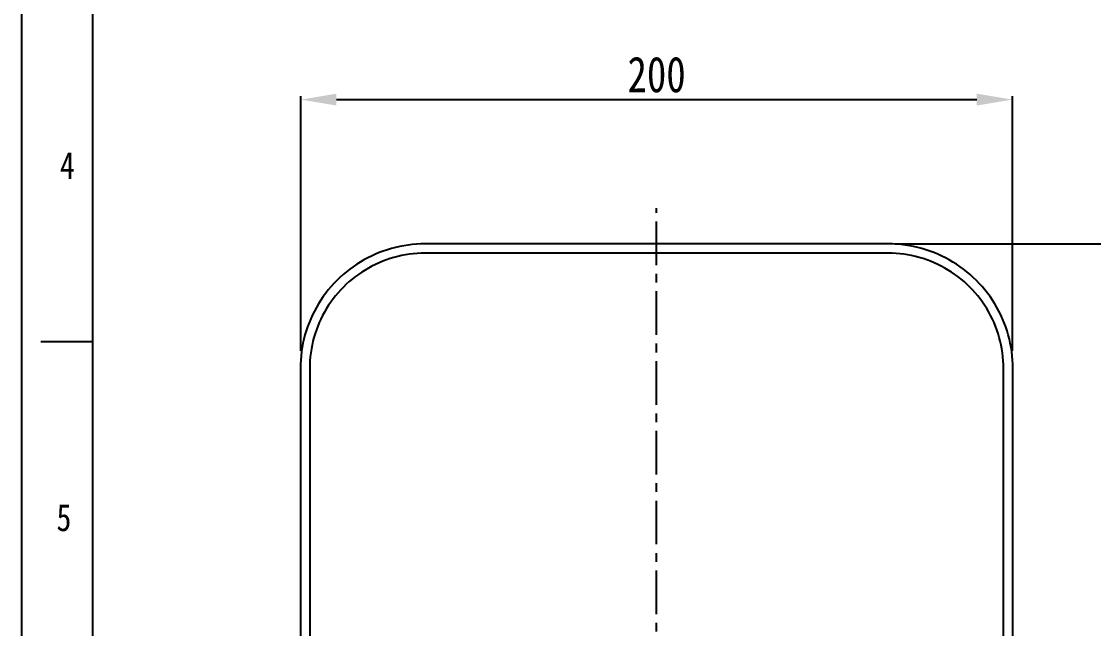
# Model space of a CAD drawing. Header units: millimetres. Extents: x 2797 to 5646, y -2218 to -1126.
# Drawn here: x 2796.8 to 3097.8, y -1878.7 to -1708.1 of the extents above; entities that cross this region are included whole.
import ezdxf

# ---------------------------------------------------------------- set-up
doc = ezdxf.new("R2010")
doc.units = ezdxf.units.MM
doc.header["$LTSCALE"] = 32.67
doc.header["$PDMODE"] = 3
doc.header["$PDSIZE"] = 0.3
doc.linetypes.add('CENTER', pattern=[0.6, 0.375, -0.075, 0.075, -0.075])
doc.layers.get('0').update_dxf_attribs({"linetype": 'CONTINUOUS'})
doc.layers.get('Defpoints').update_dxf_attribs({"linetype": 'CONTINUOUS'})
doc.layers.add('______', color=1, linetype='CENTER')
doc.layers.add('OUTLINE', color=2, linetype='CONTINUOUS')
doc.styles.get("Standard").update_dxf_attribs({"font": 'txt', "width": 0.8})
doc.dimstyles.new('DIMSTYLE_1', dxfattribs={"dimtxt": 3.5, "dimasz": 3.5, "dimexe": 1, "dimexo": 1, "dimgap": 1, "dimtad": 1, "dimzin": 0, "dimdsep": 46, "dimtxsty": 'Standard', "dimcen": 0, "dimclrd": 5, "dimclre": 5, "dimazin": 0, "dimtp": 0.3, "dimtm": 0.3, "dimtfac": 1, "dimtofl": 0, "dimtmove": 0, "dimatfit": 3, "dimfxl": 0, "dimtolj": 1, "dimtzin": 0, "dimarcsym": 0})

# ---------------------------------------------------------------- blocks, each defined once
blk = doc.blocks.new('*D62')
at = {"color": 3, "lineweight": -2}
for p, q in [((2875.25, -1800.65), (2875.25, -1729.1)), ((2885.25, -1730.1), (3064.98, -1730.1)), ((3074.98, -1800.65), (3074.98, -1729.1))]:
    blk.add_line(p, q, dxfattribs=at)
at = {"color": 3}
for points in [[(2885.25, -1728.44), (2885.25, -1731.77), (2875.25, -1730.1)], [(3064.98, -1728.44), (3064.98, -1731.77), (3074.98, -1730.1)]]:
    blk.add_solid(points, dxfattribs=at)
at = {"layer": 'Defpoints', "color": 0}
for p in [(3074.98, -1730.1), (2875.25, -1802.65), (3074.98, -1802.65)]:
    blk.add_point(p, dxfattribs=at)
at = {"color": 3, "insert": (2975.11, -1723.1), "char_height": 10, "attachment_point": 5}
blk.add_mtext('\\A1;200', dxfattribs=at)
blk = doc.blocks.new('*D63')
at = {"color": 3, "lineweight": -2}
for p, q in [((3042.11, -1770.63), (3122.97, -1770.63)), ((3121.97, -1780.63), (3121.97, -2050.62)), ((3042.71, -2060.62), (3122.97, -2060.62))]:
    blk.add_line(p, q, dxfattribs=at)
at = {"color": 3}
for points in [[(3120.3, -1780.63), (3123.64, -1780.63), (3121.97, -1770.63)], [(3120.3, -2050.62), (3123.64, -2050.62), (3121.97, -2060.62)]]:
    blk.add_solid(points, dxfattribs=at)
at = {"layer": 'Defpoints', "color": 0}
for p in [(3040.11, -1770.63), (3040.71, -2060.62), (3121.97, -2060.62)]:
    blk.add_point(p, dxfattribs=at)
at = {"color": 3, "insert": (3114.97, -1915.63), "char_height": 10, "attachment_point": 5, "rotation": 90}
blk.add_mtext('\\A1;290', dxfattribs=at)

msp = doc.modelspace()

# ---------------------------------------------------------------- linework, layer by layer
at = {"color": 7, "linetype": 'Continuous'}
for p, q in [((2796.82, -1378.13), (2796.82, -2218.13)), ((2816.82, -1798.13), (2802.29, -1798.13))]:
    msp.add_line(p, q, dxfattribs=at)
at = {"linetype": 'Continuous'}
msp.add_line((2816.82, -2198.13), (2816.82, -1398.13), dxfattribs=at)
at = {"layer": '______', "color": 1}
msp.add_line((2975.11, -2070.63), (2975.11, -1760.63), dxfattribs=at)
at = {"layer": 'OUTLINE', "color": 7}
for p, q in [((2899.53, -1772.27), (2898.39, -1772.66)), ((2900.67, -1771.93), (2899.53, -1772.27)), ((2901.83, -1771.63), (2900.67, -1771.93)), ((2902.99, -1771.37), (2901.83, -1771.63)), ((2904.17, -1771.14), (2902.99, -1771.37)), ((2905.35, -1770.96), (2904.17, -1771.14)), ((2906.54, -1770.82), (2905.35, -1770.96)), ((2907.73, -1770.72), (2906.54, -1770.82)), ((2908.92, -1770.65), (2907.73, -1770.72)), ((2910.11, -1770.63), (2908.92, -1770.65)), ((3040.11, -1770.63), (2910.11, -1770.63)), ((3041.31, -1770.65), (3040.11, -1770.63)), ((3042.5, -1770.72), (3041.31, -1770.65)), ((3043.69, -1770.82), (3042.5, -1770.72)), ((3044.88, -1770.96), (3043.69, -1770.82)), ((3046.06, -1771.14), (3044.88, -1770.96)), ((3047.24, -1771.37), (3046.06, -1771.14)), ((3048.4, -1771.63), (3047.24, -1771.37)), ((3049.56, -1771.93), (3048.4, -1771.63)), ((3050.7, -1772.27), (3049.56, -1771.93)), ((3051.84, -1772.66), (3050.7, -1772.27)), ((2892.96, -1775.13), (2891.93, -1775.73)), ((2894.01, -1774.56), (2892.96, -1775.13)), ((2895.08, -1774.03), (2894.01, -1774.56)), ((2896.17, -1773.53), (2895.08, -1774.03)), ((2897.27, -1773.07), (2896.17, -1773.53)), ((2898.24, -1775.51), (2897.21, -1775.93)), ((2898.39, -1772.66), (2897.27, -1773.07)), ((2899.27, -1775.12), (2898.24, -1775.51)), ((2900.32, -1774.77), (2899.27, -1775.12)), ((2901.38, -1774.45), (2900.32, -1774.77)), ((2902.45, -1774.17), (2901.38, -1774.45)), ((2903.53, -1773.93), (2902.45, -1774.17)), ((2904.61, -1773.72), (2903.53, -1773.93)), ((2905.71, -1773.55), (2904.61, -1773.72)), ((2906.8, -1773.42), (2905.71, -1773.55)), ((2907.91, -1773.33), (2906.8, -1773.42)), ((2909.01, -1773.27), (2907.91, -1773.33)), ((2910.12, -1773.25), (2909.01, -1773.27)), ((3040.11, -1773.25), (2910.12, -1773.25)), ((3041.22, -1773.27), (3040.11, -1773.25)), ((3042.32, -1773.33), (3041.22, -1773.27)), ((3043.43, -1773.42), (3042.32, -1773.33)), ((3044.52, -1773.55), (3043.43, -1773.42)), ((3045.62, -1773.72), (3044.52, -1773.55)), ((3046.7, -1773.93), (3045.62, -1773.72)), ((3047.78, -1774.17), (3046.7, -1773.93)), ((3048.85, -1774.45), (3047.78, -1774.17)), ((3049.91, -1774.77), (3048.85, -1774.45)), ((3050.96, -1775.12), (3049.91, -1774.77)), ((3051.99, -1775.51), (3050.96, -1775.12)), ((3052.95, -1773.07), (3051.84, -1772.66)), ((3053.02, -1775.93), (3051.99, -1775.51)), ((3054.06, -1773.53), (3052.95, -1773.07)), ((3055.15, -1774.03), (3054.06, -1773.53)), ((3056.22, -1774.56), (3055.15, -1774.03)), ((3057.27, -1775.13), (3056.22, -1774.56)), ((3058.3, -1775.73), (3057.27, -1775.13)), ((2888.03, -1778.48), (2887.11, -1779.25)), ((2888.97, -1777.75), (2888.03, -1778.48)), ((2889.93, -1777.04), (2888.97, -1777.75)), ((2890.92, -1776.37), (2889.93, -1777.04)), ((2891.93, -1775.73), (2890.92, -1776.37)), ((2893.29, -1777.97), (2892.36, -1778.56)), ((2894.24, -1777.41), (2893.29, -1777.97)), ((2895.22, -1776.88), (2894.24, -1777.41)), ((2896.21, -1776.39), (2895.22, -1776.88)), ((2897.21, -1775.93), (2896.21, -1776.39)), ((3054.02, -1776.39), (3053.02, -1775.93)), ((3055.01, -1776.88), (3054.02, -1776.39)), ((3055.99, -1777.41), (3055.01, -1776.88)), ((3056.94, -1777.97), (3055.99, -1777.41)), ((3057.87, -1778.56), (3056.94, -1777.97)), ((3059.31, -1776.37), (3058.3, -1775.73)), ((3060.3, -1777.04), (3059.31, -1776.37)), ((3061.26, -1777.75), (3060.3, -1777.04)), ((3062.2, -1778.48), (3061.26, -1777.75)), ((3063.12, -1779.25), (3062.2, -1778.48)), ((2885.37, -1780.89), (2884.54, -1781.75)), ((2886.23, -1780.06), (2885.37, -1780.89)), ((2887.11, -1779.25), (2886.23, -1780.06)), ((2888.83, -1781.23), (2888.01, -1781.97)), ((2889.68, -1780.52), (2888.83, -1781.23)), ((2890.55, -1779.83), (2889.68, -1780.52)), ((2891.44, -1779.18), (2890.55, -1779.83)), ((2892.36, -1778.56), (2891.44, -1779.18)), ((3058.79, -1779.18), (3057.87, -1778.56)), ((3059.68, -1779.83), (3058.79, -1779.18)), ((3060.55, -1780.52), (3059.68, -1779.83)), ((3061.4, -1781.23), (3060.55, -1780.52)), ((3062.22, -1781.97), (3061.4, -1781.23)), ((3064, -1780.06), (3063.12, -1779.25)), ((3064.86, -1780.89), (3064, -1780.06)), ((3065.69, -1781.75), (3064.86, -1780.89)), ((2882.23, -1784.49), (2881.52, -1785.45)), ((2882.96, -1783.55), (2882.23, -1784.49)), ((2883.73, -1782.63), (2882.96, -1783.55)), ((2884.54, -1781.75), (2883.73, -1782.63)), ((2885.71, -1784.35), (2885, -1785.2)), ((2886.45, -1783.53), (2885.71, -1784.35)), ((2887.22, -1782.74), (2886.45, -1783.53)), ((2888.01, -1781.97), (2887.22, -1782.74)), ((3063.01, -1782.74), (3062.22, -1781.97)), ((3063.78, -1783.53), (3063.01, -1782.74)), ((3064.52, -1784.35), (3063.78, -1783.53)), ((3065.23, -1785.2), (3064.52, -1784.35)), ((3066.49, -1782.63), (3065.69, -1781.75)), ((3067.26, -1783.55), (3066.49, -1782.63)), ((3068, -1784.49), (3067.26, -1783.55)), ((3068.71, -1785.45), (3068, -1784.49)), ((2880.21, -1787.45), (2879.61, -1788.48)), ((2880.85, -1786.44), (2880.21, -1787.45)), ((2881.52, -1785.45), (2880.85, -1786.44)), ((2883.66, -1786.96), (2883.04, -1787.87)), ((2884.31, -1786.07), (2883.66, -1786.96)), ((2885, -1785.2), (2884.31, -1786.07)), ((3065.92, -1786.07), (3065.23, -1785.2)), ((3066.57, -1786.96), (3065.92, -1786.07)), ((3067.19, -1787.87), (3066.57, -1786.96)), ((3069.38, -1786.44), (3068.71, -1785.45)), ((3070.02, -1787.45), (3069.38, -1786.44)), ((3070.62, -1788.48), (3070.02, -1787.45)), ((2879.04, -1789.53), (2878.51, -1790.6)), ((2879.61, -1788.48), (2879.04, -1789.53)), ((2881.89, -1789.76), (2881.36, -1790.74)), ((2882.45, -1788.81), (2881.89, -1789.76)), ((2883.04, -1787.87), (2882.45, -1788.81)), ((3067.78, -1788.81), (3067.19, -1787.87)), ((3068.34, -1789.76), (3067.78, -1788.81)), ((3068.87, -1790.74), (3068.34, -1789.76)), ((3071.19, -1789.53), (3070.62, -1788.48)), ((3071.72, -1790.6), (3071.19, -1789.53)), ((2877.56, -1792.79), (2877.14, -1793.91)), ((2878.01, -1791.69), (2877.56, -1792.79)), ((2878.51, -1790.6), (2878.01, -1791.69)), ((2880.41, -1792.73), (2879.99, -1793.76)), ((2880.87, -1791.73), (2880.41, -1792.73)), ((2881.36, -1790.74), (2880.87, -1791.73)), ((3069.36, -1791.73), (3068.87, -1790.74)), ((3069.82, -1792.73), (3069.36, -1791.73)), ((3070.24, -1793.76), (3069.82, -1792.73)), ((3072.22, -1791.69), (3071.72, -1790.6)), ((3072.67, -1792.79), (3072.22, -1791.69)), ((3073.09, -1793.91), (3072.67, -1792.79)), ((2876.41, -1796.19), (2876.11, -1797.35)), ((2876.75, -1795.05), (2876.41, -1796.19)), ((2877.14, -1793.91), (2876.75, -1795.05)), ((2879.25, -1795.84), (2878.93, -1796.9)), ((2879.6, -1794.79), (2879.25, -1795.84)), ((2879.99, -1793.76), (2879.6, -1794.79)), ((3070.63, -1794.79), (3070.24, -1793.76)), ((3070.98, -1795.84), (3070.63, -1794.79)), ((3071.3, -1796.9), (3070.98, -1795.84)), ((3073.47, -1795.05), (3073.09, -1793.91)), ((3073.82, -1796.19), (3073.47, -1795.05)), ((3074.12, -1797.35), (3073.82, -1796.19)), ((2875.85, -1798.51), (2875.62, -1799.69)), ((2876.11, -1797.35), (2875.85, -1798.51)), ((2878.41, -1799.05), (2878.2, -1800.13)), ((2878.65, -1797.97), (2878.41, -1799.05)), ((2878.93, -1796.9), (2878.65, -1797.97)), ((3071.58, -1797.97), (3071.3, -1796.9)), ((3071.82, -1799.05), (3071.58, -1797.97)), ((3072.03, -1800.13), (3071.82, -1799.05)), ((3074.38, -1798.51), (3074.12, -1797.35)), ((3074.61, -1799.69), (3074.38, -1798.51)), ((2875.3, -1802.06), (2875.2, -1803.25)), ((2875.44, -1800.87), (2875.3, -1802.06)), ((2875.62, -1799.69), (2875.44, -1800.87)), ((2877.9, -1802.32), (2877.81, -1803.43)), ((2878.03, -1801.23), (2877.9, -1802.32)), ((2878.2, -1800.13), (2878.03, -1801.23)), ((3072.2, -1801.23), (3072.03, -1800.13)), ((3072.33, -1802.32), (3072.2, -1801.23)), ((3072.42, -1803.43), (3072.33, -1802.32)), ((3074.79, -1800.87), (3074.61, -1799.69)), ((3074.93, -1802.06), (3074.79, -1800.87)), ((3075.03, -1803.25), (3074.93, -1802.06)), ((2875.14, -1804.44), (2875.11, -1805.63)), ((2875.2, -1803.25), (2875.14, -1804.44)), ((2877.75, -1804.53), (2877.73, -1805.64)), ((2877.81, -1803.43), (2877.75, -1804.53)), ((3072.48, -1804.53), (3072.42, -1803.43)), ((3072.5, -1805.64), (3072.48, -1804.53)), ((3075.09, -1804.44), (3075.03, -1803.25)), ((3075.11, -1805.63), (3075.09, -1804.44)), ((2875.11, -1805.63), (2875.11, -2025.63)), ((2877.73, -1805.64), (2877.73, -2025.63)), ((3072.5, -2025.63), (3072.5, -1805.64)), ((3075.11, -2025.63), (3075.11, -1805.63))]:
    msp.add_line(p, q, dxfattribs=at)

# ---------------------------------------------------------------- texts
at = {"char_height": 7.62, "attachment_point": 5}
for s, insert in [('4', (2809.7, -1748.62)), ('5', (2808.75, -1847.55))]:
    msp.add_mtext_dynamic_manual_height_columns(s, width=50, gutter_width=12.5, heights=[0], dxfattribs=dict(at, insert=insert))

# ---------------------------------------------------------------- dimensions: what is measured, and where the dimension line sits
dim = msp.add_linear_dim(base=(3074.98, -1730.1), p1=(2875.25, -1802.65), p2=(3074.98, -1802.65), dimstyle='DIMSTYLE_1', override={"dimtxt": 10, "dimasz": 10, "dimexo": 2, "dimgap": 2, "dimdec": 0, "dimclrd": 3, "dimclre": 3, "dimclrt": 3, "dimtdec": 0, "dimfxl": 1.25, "dimtfill": 1})
dim.commit()
dim.dimension.update_dxf_attribs({"geometry": '*D62', "text_midpoint": (2975.11, -1723.1)})
dim = msp.add_linear_dim(base=(3121.97, -2060.62), p1=(3040.11, -1770.63), p2=(3040.71, -2060.62), angle=90, dimstyle='DIMSTYLE_1', override={"dimtxt": 10, "dimasz": 10, "dimexo": 2, "dimgap": 2, "dimdec": 0, "dimclrd": 3, "dimclre": 3, "dimclrt": 3, "dimtdec": 0, "dimfxl": 1.25, "dimtfill": 1})
dim.commit()
dim.dimension.update_dxf_attribs({"geometry": '*D63', "text_midpoint": (3114.97, -1915.63)})

doc.saveas('drawing.dxf')
